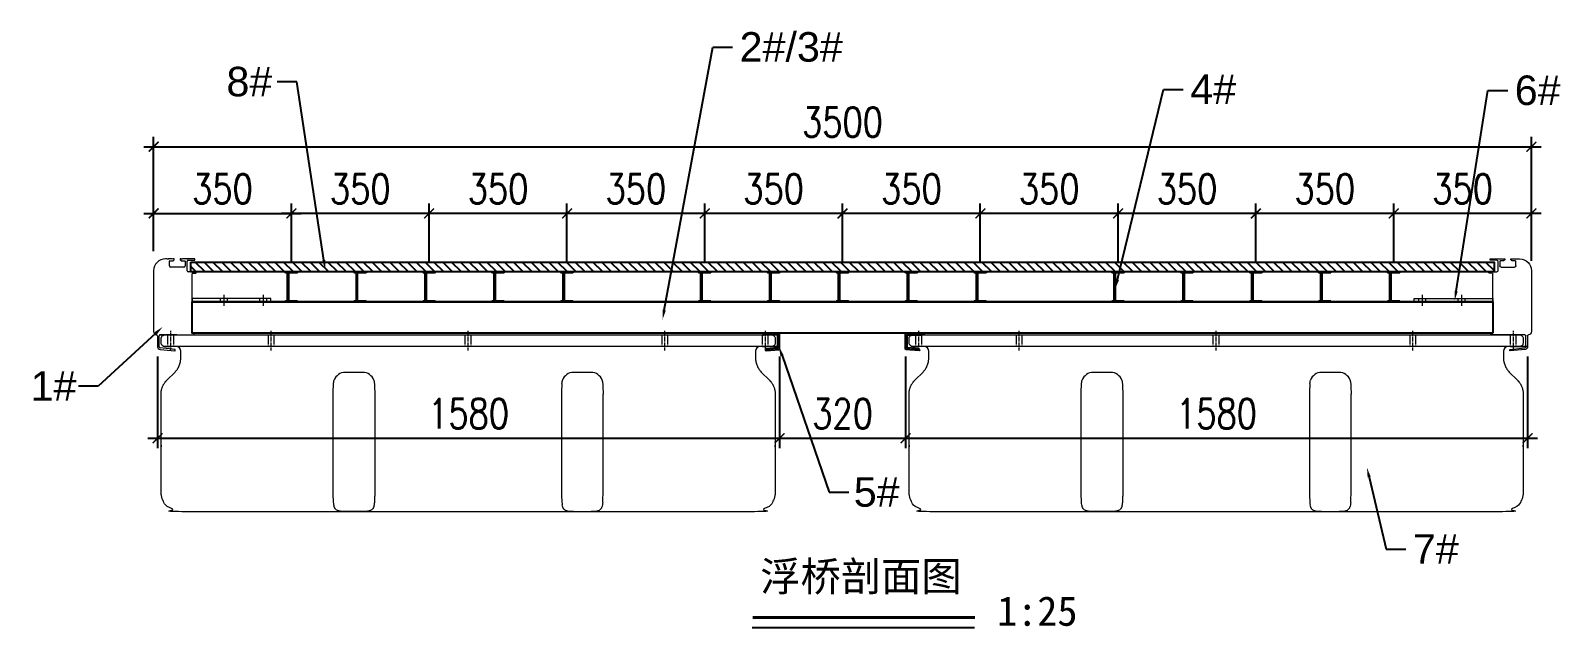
# Model space of a CAD drawing. Header units: millimetres. Extents: x 11827 to 862553, y 15071 to 134256.
# Drawn here: x 834781 to 842552, y 94920 to 97955 of the extents above; entities that cross this region are included whole.
import ezdxf
from ezdxf import colors
from ezdxf.entities.mleader import LeaderData, LeaderLine
from ezdxf.math import Vec2, Vec3

# ---------------------------------------------------------------- set-up
doc = ezdxf.new("R2010")
doc.units = ezdxf.units.MM
doc.linetypes.add('CENTER', pattern=[2, 1.25, -0.25, 0.25, -0.25])
doc.linetypes.add('HIDDEN', pattern=[0.375, 0.25, -0.125])
for name, color, linetype in [('00打印图框', 255, 'Continuous'), ('卡槽', 242, 'Continuous'), ('标注', 9, 'Continuous'), ('铝横梁', 220, 'Continuous'), ('铺板', 42, 'Continuous')]:
    doc.layers.add(name, color=color, linetype=linetype)
for name, color, linetype, lineweight in [('主梁', 51, 'Continuous', 9), ('加强板', 140, 'Continuous', 18), ('型材', 7, 'Continuous', 15), ('浮箱', 160, 'Continuous', 20), ('虚线', 8, 'Continuous', 0)]:
    doc.layers.add(name, color=color, linetype=linetype, lineweight=lineweight)
doc.styles.add('Arial', font='')
doc.styles.add('HZTXT', font='txtw.shx', dxfattribs={"width": 0.8, "bigfont": 'hztxtw.shx'})
doc.styles.get("Standard").update_dxf_attribs({"font": 'arial.ttf'})
doc.styles.get('Arial').set_extended_font_data('STXihei')
doc.dimstyles.new('DIM-50-SC0.5', dxfattribs={"dimscale": 50, "dimtxt": 3, "dimasz": 1, "dimexe": 1, "dimexo": 1, "dimgap": 1, "dimtad": 1, "dimdec": 1, "dimlfac": 0.5, "dimdsep": 46, "dimtxsty": 'HZTXT', "dimblk": 'ARCHTICK', "dimcen": 0, "dimdle": 1, "dimclrd": 9, "dimclre": 9, "dimclrt": 2, "dimadec": 1, "dimazin": 0, "dimtfac": 1, "dimtdec": 1, "dimtix": 1, "dimtmove": 2, "dimatfit": 3, "dimldrblk": 'ARCHTICK', "dimfxl": 10, "dimtolj": 1, "dimtzin": 0, "dimarcsym": 1})

# ---------------------------------------------------------------- blocks, each defined once
blk = doc.blocks.new('_ArchTick')
at = {"color": 0, "linetype": 'ByBlock', "lineweight": 100, "const_width": 0.15}
blk.add_lwpolyline([(-0.5, -0.5), (0.5, 0.5)], dxfattribs=at)
blk = doc.blocks.new('*D903')
at = {"layer": 'Defpoints', "color": 0, "transparency": 16777216}
for p in [(835425.5, 96348.3), (838585.5, 96348.3), (838585.5, 95882.4)]:
    blk.add_point(p, dxfattribs=at)
at = {"layer": '标注', "color": 9, "lineweight": -2, "transparency": 16777216}
for p, q in [((835425.5, 96298.3), (835425.5, 95832.4)), ((838585.5, 96298.3), (838585.5, 95832.4)), ((835375.5, 95882.4), (838635.5, 95882.4))]:
    blk.add_line(p, q, dxfattribs=at)
at = {"layer": '标注', "color": 9, "lineweight": -2, "transparency": 16777216, "xscale": 50, "yscale": 50, "zscale": 50, "rotation": 180}
blk.add_blockref('_ArchTick', (835425.5, 95882.4), dxfattribs=at)
at = {"layer": '标注', "color": 9, "lineweight": -2, "transparency": 16777216, "xscale": 50, "yscale": 50, "zscale": 50}
blk.add_blockref('_ArchTick', (838585.5, 95882.4), dxfattribs=at)
at = {"layer": '标注', "color": 2, "transparency": 16777216, "insert": (837005.5, 96007.4), "char_height": 150, "attachment_point": 5, "style": 'HZTXT'}
blk.add_mtext('\\A1;1580', dxfattribs=at)
blk = doc.blocks.new('*D904')
at = {"layer": 'Defpoints', "color": 0, "transparency": 16777216}
for p in [(838585.5, 96348.3), (839225.5, 96348.4), (839225.5, 95882.4)]:
    blk.add_point(p, dxfattribs=at)
at = {"layer": '标注', "color": 9, "lineweight": -2, "transparency": 16777216}
for p, q in [((838585.5, 96298.3), (838585.5, 95832.4)), ((839225.5, 96298.4), (839225.5, 95832.4)), ((838535.5, 95882.4), (839275.5, 95882.4))]:
    blk.add_line(p, q, dxfattribs=at)
at = {"layer": '标注', "color": 9, "lineweight": -2, "transparency": 16777216, "xscale": 50, "yscale": 50, "zscale": 50, "rotation": 180}
blk.add_blockref('_ArchTick', (838585.5, 95882.4), dxfattribs=at)
at = {"layer": '标注', "color": 9, "lineweight": -2, "transparency": 16777216, "xscale": 50, "yscale": 50, "zscale": 50}
blk.add_blockref('_ArchTick', (839225.5, 95882.4), dxfattribs=at)
at = {"layer": '标注', "color": 2, "transparency": 16777216, "insert": (838905.5, 96007.4), "char_height": 150, "attachment_point": 5, "style": 'HZTXT'}
blk.add_mtext('\\A1;320', dxfattribs=at)
blk = doc.blocks.new('*D905')
at = {"layer": 'Defpoints', "color": 0, "transparency": 16777216}
for p in [(839225.5, 96348.4), (842385.5, 96348.3), (842385.5, 95882.4)]:
    blk.add_point(p, dxfattribs=at)
at = {"layer": '标注', "color": 9, "lineweight": -2, "transparency": 16777216}
for p, q in [((839225.5, 96298.4), (839225.5, 95832.4)), ((842385.5, 96298.3), (842385.5, 95832.4)), ((839175.5, 95882.4), (842435.5, 95882.4))]:
    blk.add_line(p, q, dxfattribs=at)
at = {"layer": '标注', "color": 9, "lineweight": -2, "transparency": 16777216, "xscale": 50, "yscale": 50, "zscale": 50, "rotation": 180}
blk.add_blockref('_ArchTick', (839225.5, 95882.4), dxfattribs=at)
at = {"layer": '标注', "color": 9, "lineweight": -2, "transparency": 16777216, "xscale": 50, "yscale": 50, "zscale": 50}
blk.add_blockref('_ArchTick', (842385.5, 95882.4), dxfattribs=at)
at = {"layer": '标注', "color": 2, "transparency": 16777216, "insert": (840805.5, 96007.4), "char_height": 150, "attachment_point": 5, "style": 'HZTXT'}
blk.add_mtext('\\A1;1580', dxfattribs=at)
blk = doc.blocks.new('*D906')
at = {"layer": 'Defpoints', "color": 0, "transparency": 16777216}
for p in [(836105.5, 97025.6), (835405.5, 96784.4, 0), (836105.5, 96728.4, 0)]:
    blk.add_point(p, dxfattribs=at)
at = {"layer": '标注', "color": 9, "lineweight": -2, "transparency": 16777216}
for p, q in [((835405.5, 96834.4), (835405.5, 97075.6)), ((836105.5, 96778.4), (836105.5, 97075.6)), ((835355.5, 97025.6), (836155.5, 97025.6))]:
    blk.add_line(p, q, dxfattribs=at)
at = {"layer": '标注', "color": 9, "lineweight": -2, "transparency": 16777216, "xscale": 50, "yscale": 50, "zscale": 50, "rotation": 180}
blk.add_blockref('_ArchTick', (835405.5, 97025.6), dxfattribs=at)
at = {"layer": '标注', "color": 9, "lineweight": -2, "transparency": 16777216, "xscale": 50, "yscale": 50, "zscale": 50}
blk.add_blockref('_ArchTick', (836105.5, 97025.6), dxfattribs=at)
at = {"layer": '标注', "color": 2, "transparency": 16777216, "insert": (835755.5, 97150.6), "char_height": 150, "attachment_point": 5, "style": 'HZTXT'}
blk.add_mtext('\\A1;350', dxfattribs=at)
blk = doc.blocks.new('*D907')
at = {"layer": 'Defpoints', "color": 0, "transparency": 16777216}
for p in [(842405.5, 97364.9), (835405.5, 96784.4, 0), (842405.5, 96784.4, 0)]:
    blk.add_point(p, dxfattribs=at)
at = {"layer": '标注', "color": 9, "lineweight": -2, "transparency": 16777216}
for p, q in [((835405.5, 96834.4), (835405.5, 97414.9)), ((842405.5, 96834.4), (842405.5, 97414.9)), ((835355.5, 97364.9), (842455.5, 97364.9))]:
    blk.add_line(p, q, dxfattribs=at)
at = {"layer": '标注', "color": 9, "lineweight": -2, "transparency": 16777216, "xscale": 50, "yscale": 50, "zscale": 50, "rotation": 180}
blk.add_blockref('_ArchTick', (835405.5, 97364.9), dxfattribs=at)
at = {"layer": '标注', "color": 9, "lineweight": -2, "transparency": 16777216, "xscale": 50, "yscale": 50, "zscale": 50}
blk.add_blockref('_ArchTick', (842405.5, 97364.9), dxfattribs=at)
at = {"layer": '标注', "color": 2, "transparency": 16777216, "insert": (838905.5, 97489.9), "char_height": 150, "attachment_point": 5, "style": 'HZTXT'}
blk.add_mtext('\\A1;3500', dxfattribs=at)
blk = doc.blocks.new('*D908')
at = {"layer": 'Defpoints', "color": 0, "transparency": 16777216}
for p in [(836105.5, 97025.6), (836105.5, 96728.4, 0), (836805.5, 96728.4, 0)]:
    blk.add_point(p, dxfattribs=at)
at = {"layer": '标注', "color": 9, "lineweight": -2, "transparency": 16777216}
for p, q in [((836105.5, 96778.4), (836105.5, 97075.6)), ((836805.5, 96778.4), (836805.5, 97075.6)), ((836855.5, 97025.6), (836055.5, 97025.6))]:
    blk.add_line(p, q, dxfattribs=at)
at = {"layer": '标注', "color": 9, "lineweight": -2, "transparency": 16777216, "xscale": 50, "yscale": 50, "zscale": 50, "rotation": 180}
blk.add_blockref('_ArchTick', (836105.5, 97025.6), dxfattribs=at)
at = {"layer": '标注', "color": 9, "lineweight": -2, "transparency": 16777216, "xscale": 50, "yscale": 50, "zscale": 50}
blk.add_blockref('_ArchTick', (836805.5, 97025.6), dxfattribs=at)
at = {"layer": '标注', "color": 2, "transparency": 16777216, "insert": (836455.5, 97150.6), "char_height": 150, "attachment_point": 5, "style": 'HZTXT'}
blk.add_mtext('\\A1;350', dxfattribs=at)
blk = doc.blocks.new('单槽主梁')
at = {"layer": '主梁', "color": 3, "linetype": 'ByBlock'}
for p, q in [((34.7, 0), (30, 0)), ((0, -30), (0, -185)), ((35.2, -0.4), (34.8, -0.1)), ((35.9, -0.1), (35.5, -0.4)), ((36.5, -0.4), (36.1, -0.1)), ((37.2, -0.1), (36.8, -0.4)), ((46.7, 0), (37.3, 0)), ((40, -18), (40, -6)), ((41, -5), (48.9, -5)), ((77, -21), (43, -21)), ((47.2, -0.4), (46.8, -0.1)), ((47.9, -0.1), (47.5, -0.4)), ((48.5, -0.4), (48.1, -0.1)), ((49.2, -0.1), (48.8, -0.4)), ((52, 0), (49.3, 0)), ((50.2, -4.5), (52.3, -2.6)), ((52.5, -2.3), (52.5, -0.5)), ((67.5, -0.5), (67.5, -2.3)), ((67.7, -2.6), (69.8, -4.5)), ((70.7, 0), (68, 0)), ((71.2, -0.4), (70.8, -0.1)), ((71.1, -5), (79, -5)), ((71.9, -0.1), (71.5, -0.4)), ((72.5, -0.4), (72.1, -0.1)), ((73.2, -0.1), (72.8, -0.4)), ((82.7, 0), (73.3, 0)), ((80, -6), (80, -18)), ((83.2, -0.4), (82.8, -0.1)), ((83.9, -0.1), (83.5, -0.4)), ((84.5, -0.4), (84.1, -0.1)), ((85.2, -0.1), (84.8, -0.4)), ((85, -30), (85, -6)), ((104.5, 0), (85.3, 0)), ((88, -3), (104.5, -3)), ((107.5, -33), (88, -33)), ((98, -188.4), (98, -38)), ((100, -36), (107.5, -36)), ((105, -2.5), (105, -0.5)), ((108, -35.5), (108, -33.5)), ((17, -193), (102.5, -193)), ((97.8, -188.7), (97.9, -188.6)), ((102.5, -189), (98, -189)), ((103, -192.5), (103, -189.5)), ((10, -196), (10, -223.5)), ((14, -223.5), (14, -196)), ((16.4, -230.5), (54.2, -234)), ((54.5, -230), (16.7, -226.5)), ((54.8, -233.5), (55, -230.5))]:
    blk.add_line(p, q, dxfattribs=at)
for centre, radius, start, end in [((30, -30), 30, 90, 180), ((34.7, -0.2), 0.2, 45, 90), ((35.3, -0.3), 0.2, 225, 315), ((36, -0.2), 0.2, 45, 135), ((36.7, -0.3), 0.2, 225, 315), ((37.3, -0.2), 0.2, 90, 135), ((41, -6), 1, 90, 180), ((43, -18), 3, 180, 270), ((46.7, -0.2), 0.2, 45, 90), ((47.3, -0.3), 0.2, 225, 315), ((48, -0.2), 0.2, 45, 135), ((48.7, -0.3), 0.2, 225, 315), ((48.9, -3), 2, 270, 310.6989), ((49.3, -0.2), 0.2, 90, 135), ((52, -0.5), 0.5, 0, 90), ((52, -2.3), 0.5, 310.6989, 0), ((68, -0.5), 0.5, 90, 180), ((68, -2.3), 0.5, 180, 229.3011), ((71.1, -3), 2, 229.3011, 270), ((70.7, -0.2), 0.2, 45, 90), ((71.3, -0.3), 0.2, 225, 315), ((72, -0.2), 0.2, 45, 135), ((72.7, -0.3), 0.2, 225, 315), ((73.3, -0.2), 0.2, 90, 135), ((77, -18), 3, 270, 360), ((79, -6), 1, 0, 90), ((82.7, -0.2), 0.2, 45, 90), ((83.3, -0.3), 0.2, 225, 315), ((84, -0.2), 0.2, 45, 135), ((84.7, -0.3), 0.2, 225, 315), ((88, -6), 3, 90, 180), ((88, -30), 3, 180, 270), ((85.3, -0.2), 0.2, 90, 135), ((100, -38), 2, 90, 180), ((104.5, -0.5), 0.5, 360, 90), ((104.5, -2.5), 0.5, 270, 0), ((107.5, -33.5), 0.5, 0, 90), ((107.5, -35.5), 0.5, 270, 0), ((8, -185), 8, 180, 264.7841), ((7, -196), 3, 0, 84.7841), ((17, -196), 3, 90, 180), ((98, -188.8), 0.2, 135, 270), ((97.8, -188.4), 0.2, 315, 0), ((102.5, -189.5), 0.5, 0, 90), ((102.5, -192.5), 0.5, 270, 360), ((17, -223.5), 7, 180, 264.7165), ((17, -223.5), 3, 180, 264.7158), ((54.5, -230.5), 0.5, 355.7108, 84.7158), ((54.3, -233.5), 0.5, 264.7165, 355.7108)]:
    blk.add_arc(centre, radius, start, end, dxfattribs=at)
blk = doc.blocks.new('*U893')
at = {"layer": '加强板'}
blk.add_lwpolyline([(200, 8), (-200, 8), (-200, -8), (200, -8)], close=True, dxfattribs=at)
at = {"layer": '虚线', "color": 1, "ltscale": 0.2}
for points in [[(-58, 8), (-58, -8)], [(-40, 28), (-40, -28)], [(-22, 8), (-22, -8)], [(142, 8), (142, -8)], [(160, 28), (160, -28)], [(178, 8), (178, -8)]]:
    blk.add_lwpolyline(points, dxfattribs=at)
blk = doc.blocks.new('*U894')
at = {"color": 0, "linetype": 'ByBlock', "lineweight": -2, "transparency": 16777216}
blk.add_blockref('*U893', (0, 0), dxfattribs=at)
blk = doc.blocks.new('*U895')
at = {"layer": '加强板'}
blk.add_lwpolyline([(200, 8), (-200, 8), (-200, -8), (200, -8)], close=True, dxfattribs=at)
at = {"layer": '虚线', "color": 1, "ltscale": 0.2}
for points in [[(-58, 8), (-58, -8)], [(-40, 28), (-40, -28)], [(-22, 8), (-22, -8)], [(142, 8), (142, -8)], [(160, 28), (160, -28)], [(178, 8), (178, -8)]]:
    blk.add_lwpolyline(points, dxfattribs=at)
blk = doc.blocks.new('*U896')
at = {"color": 0, "linetype": 'ByBlock', "lineweight": -2, "transparency": 16777216}
blk.add_blockref('*U895', (0, 0), dxfattribs=at)
blk = doc.blocks.new('*U897')
blk.add_lwpolyline([(-30, -74, 0.414214), (-28, -76, -0.414214), (-30, -74), (-30, -73, -0.414214), (-28, -71), (-24, -71, 0.414214), (-20, -67), (-20, 67, 0.414214), (-24, 71), (-28, 71, -0.414214), (-30, 73), (-30, 74, -0.414214), (-28, 76), (28, 76, -0.414214), (30, 74), (30, 73, -0.414214), (28, 71), (-11, 71, 0.414214), (-15, 67), (-15, -67, 0.414214), (-11, -71), (28, -71, -0.414214), (30, -73), (30, -74, -0.414214), (28, -76), (-28, -76)], format="xyb")
blk = doc.blocks.new('*U898')
at = {"color": 0, "linetype": 'ByBlock', "lineweight": -2, "transparency": 16777216}
for p in [(0, 0), (700, 0), (1400, 0), (2100, 0), (2800, 0), (3500, 0), (4200, 0), (4900, 0), (5600, 0)]:
    blk.add_blockref('*U897', p, dxfattribs=at)
blk = doc.blocks.new('*D909')
at = {"layer": 'Defpoints', "color": 0, "transparency": 16777216}
for p in [(841705.5, 97025.6), (841705.5, 96728.4, 0), (842405.5, 96734.4, 0)]:
    blk.add_point(p, dxfattribs=at)
at = {"layer": '标注', "color": 9, "lineweight": -2, "transparency": 16777216}
for p, q in [((841705.5, 96778.4), (841705.5, 97075.6)), ((842405.5, 96784.4), (842405.5, 97075.6)), ((842455.5, 97025.6), (841655.5, 97025.6))]:
    blk.add_line(p, q, dxfattribs=at)
at = {"layer": '标注', "color": 9, "lineweight": -2, "transparency": 16777216, "xscale": 50, "yscale": 50, "zscale": 50, "rotation": 180}
blk.add_blockref('_ArchTick', (841705.5, 97025.6), dxfattribs=at)
at = {"layer": '标注', "color": 9, "lineweight": -2, "transparency": 16777216, "xscale": 50, "yscale": 50, "zscale": 50}
blk.add_blockref('_ArchTick', (842405.5, 97025.6), dxfattribs=at)
at = {"layer": '标注', "color": 2, "transparency": 16777216, "insert": (842055.5, 97150.6), "char_height": 150, "attachment_point": 5, "style": 'HZTXT'}
blk.add_mtext('\\A1;350', dxfattribs=at)
blk = doc.blocks.new('kacao')
at = {"layer": '卡槽', "color": 22}
for p, q in [((793785.4, 245580.4, 0), (793785.4, 245576.4, 0)), ((793867.4, 245582.4, 0), (793787.4, 245582.4, 0)), ((793857.4, 245574.4, 0), (793787.4, 245574.4, 0)), ((793861.4, 245511.4, 0), (793861.4, 245570.4, 0)), ((793869.4, 245502.2, 0), (793869.4, 245580.4, 0)), ((793799.2, 245500.3, 0), (793799.6, 245495.3, 0)), ((793800.7, 245494.4, 0), (793867.6, 245500.2, 0)), ((793801.1, 245502.5, 0), (793857.8, 245507.4, 0))]:
    blk.add_line(p, q, dxfattribs=at)
for centre, radius, start, end in [((793787.4, 245580.4, 0), 2, 90, 180), ((793787.4, 245576.4, 0), 2, 180, 270), ((793857.4, 245570.4, 0), 4, 0, 90), ((793867.4, 245580.4, 0), 2, 0, 90), ((793801.2, 245500.5, 0), 2, 94.9598, 184.02129), ((793800.6, 245495.4, 0), 1, 184.28915, 275.28355), ((793857.4, 245511.4, 0), 4, 274.9598, 0), ((793867.4, 245502.2, 0), 2, 275.28355, 0)]:
    blk.add_arc(centre, radius, start, end, dxfattribs=at)
blk = doc.blocks.new('*U899')
at = {"color": 7}
blk.add_blockref('kacao', (-793827.4, -245538.4, 0), dxfattribs=at)
blk = doc.blocks.new('*U900')
at = {"color": 0, "linetype": 'ByBlock', "lineweight": -2, "transparency": 16777216}
blk.add_blockref('*U899', (0, 0), dxfattribs=at)
blk = doc.blocks.new('*U901')
at = {"color": 7}
blk.add_blockref('kacao', (-793827.4, -245538.4, 0), dxfattribs=at)
blk = doc.blocks.new('*U902')
at = {"color": 0, "linetype": 'ByBlock', "lineweight": -2, "transparency": 16777216}
blk.add_blockref('*U901', (0, 0), dxfattribs=at)
blk = doc.blocks.new('*D910')
at = {"layer": 'Defpoints', "color": 0, "transparency": 16777216}
for p in [(836805.5, 97025.6), (836805.5, 96728.4, 0), (837505.5, 96728.4, 0)]:
    blk.add_point(p, dxfattribs=at)
at = {"layer": '标注', "color": 9, "lineweight": -2, "transparency": 16777216}
for p, q in [((836805.5, 96778.4), (836805.5, 97075.6)), ((837505.5, 96778.4), (837505.5, 97075.6)), ((837555.5, 97025.6), (836755.5, 97025.6))]:
    blk.add_line(p, q, dxfattribs=at)
at = {"layer": '标注', "color": 9, "lineweight": -2, "transparency": 16777216, "xscale": 50, "yscale": 50, "zscale": 50, "rotation": 180}
blk.add_blockref('_ArchTick', (836805.5, 97025.6), dxfattribs=at)
at = {"layer": '标注', "color": 9, "lineweight": -2, "transparency": 16777216, "xscale": 50, "yscale": 50, "zscale": 50}
blk.add_blockref('_ArchTick', (837505.5, 97025.6), dxfattribs=at)
at = {"layer": '标注', "color": 2, "transparency": 16777216, "insert": (837155.5, 97150.6), "char_height": 150, "attachment_point": 5, "style": 'HZTXT'}
blk.add_mtext('\\A1;350', dxfattribs=at)
blk = doc.blocks.new('*D911')
at = {"layer": 'Defpoints', "color": 0, "transparency": 16777216}
for p in [(837505.5, 97025.6), (837505.5, 96728.4, 0), (838205.5, 96728.4, 0)]:
    blk.add_point(p, dxfattribs=at)
at = {"layer": '标注', "color": 9, "lineweight": -2, "transparency": 16777216}
for p, q in [((837505.5, 96778.4), (837505.5, 97075.6)), ((838205.5, 96778.4), (838205.5, 97075.6)), ((838255.5, 97025.6), (837455.5, 97025.6))]:
    blk.add_line(p, q, dxfattribs=at)
at = {"layer": '标注', "color": 9, "lineweight": -2, "transparency": 16777216, "xscale": 50, "yscale": 50, "zscale": 50, "rotation": 180}
blk.add_blockref('_ArchTick', (837505.5, 97025.6), dxfattribs=at)
at = {"layer": '标注', "color": 9, "lineweight": -2, "transparency": 16777216, "xscale": 50, "yscale": 50, "zscale": 50}
blk.add_blockref('_ArchTick', (838205.5, 97025.6), dxfattribs=at)
at = {"layer": '标注', "color": 2, "transparency": 16777216, "insert": (837855.5, 97150.6), "char_height": 150, "attachment_point": 5, "style": 'HZTXT'}
blk.add_mtext('\\A1;350', dxfattribs=at)
blk = doc.blocks.new('*D912')
at = {"layer": 'Defpoints', "color": 0, "transparency": 16777216}
for p in [(838205.5, 97025.6), (838205.5, 96728.4, 0), (838905.5, 96728.4, 0)]:
    blk.add_point(p, dxfattribs=at)
at = {"layer": '标注', "color": 9, "lineweight": -2, "transparency": 16777216}
for p, q in [((838205.5, 96778.4), (838205.5, 97075.6)), ((838905.5, 96778.4), (838905.5, 97075.6)), ((838955.5, 97025.6), (838155.5, 97025.6))]:
    blk.add_line(p, q, dxfattribs=at)
at = {"layer": '标注', "color": 9, "lineweight": -2, "transparency": 16777216, "xscale": 50, "yscale": 50, "zscale": 50, "rotation": 180}
blk.add_blockref('_ArchTick', (838205.5, 97025.6), dxfattribs=at)
at = {"layer": '标注', "color": 9, "lineweight": -2, "transparency": 16777216, "xscale": 50, "yscale": 50, "zscale": 50}
blk.add_blockref('_ArchTick', (838905.5, 97025.6), dxfattribs=at)
at = {"layer": '标注', "color": 2, "transparency": 16777216, "insert": (838555.5, 97150.6), "char_height": 150, "attachment_point": 5, "style": 'HZTXT'}
blk.add_mtext('\\A1;350', dxfattribs=at)
blk = doc.blocks.new('*D913')
at = {"layer": 'Defpoints', "color": 0, "transparency": 16777216}
for p in [(838905.5, 97025.6), (838905.5, 96728.4, 0), (839605.5, 96728.4, 0)]:
    blk.add_point(p, dxfattribs=at)
at = {"layer": '标注', "color": 9, "lineweight": -2, "transparency": 16777216}
for p, q in [((838905.5, 96778.4), (838905.5, 97075.6)), ((839605.5, 96778.4), (839605.5, 97075.6)), ((839655.5, 97025.6), (838855.5, 97025.6))]:
    blk.add_line(p, q, dxfattribs=at)
at = {"layer": '标注', "color": 9, "lineweight": -2, "transparency": 16777216, "xscale": 50, "yscale": 50, "zscale": 50, "rotation": 180}
blk.add_blockref('_ArchTick', (838905.5, 97025.6), dxfattribs=at)
at = {"layer": '标注', "color": 9, "lineweight": -2, "transparency": 16777216, "xscale": 50, "yscale": 50, "zscale": 50}
blk.add_blockref('_ArchTick', (839605.5, 97025.6), dxfattribs=at)
at = {"layer": '标注', "color": 2, "transparency": 16777216, "insert": (839255.5, 97150.6), "char_height": 150, "attachment_point": 5, "style": 'HZTXT'}
blk.add_mtext('\\A1;350', dxfattribs=at)
blk = doc.blocks.new('*D914')
at = {"layer": 'Defpoints', "color": 0, "transparency": 16777216}
for p in [(839605.5, 97025.6), (839605.5, 96728.4, 0), (840305.5, 96728.4, 0)]:
    blk.add_point(p, dxfattribs=at)
at = {"layer": '标注', "color": 9, "lineweight": -2, "transparency": 16777216}
for p, q in [((839605.5, 96778.4), (839605.5, 97075.6)), ((840305.5, 96778.4), (840305.5, 97075.6)), ((840355.5, 97025.6), (839555.5, 97025.6))]:
    blk.add_line(p, q, dxfattribs=at)
at = {"layer": '标注', "color": 9, "lineweight": -2, "transparency": 16777216, "xscale": 50, "yscale": 50, "zscale": 50, "rotation": 180}
blk.add_blockref('_ArchTick', (839605.5, 97025.6), dxfattribs=at)
at = {"layer": '标注', "color": 9, "lineweight": -2, "transparency": 16777216, "xscale": 50, "yscale": 50, "zscale": 50}
blk.add_blockref('_ArchTick', (840305.5, 97025.6), dxfattribs=at)
at = {"layer": '标注', "color": 2, "transparency": 16777216, "insert": (839955.5, 97150.6), "char_height": 150, "attachment_point": 5, "style": 'HZTXT'}
blk.add_mtext('\\A1;350', dxfattribs=at)
blk = doc.blocks.new('*D915')
at = {"layer": 'Defpoints', "color": 0, "transparency": 16777216}
for p in [(840305.5, 97025.6), (840305.5, 96728.4, 0), (841005.5, 96728.4, 0)]:
    blk.add_point(p, dxfattribs=at)
at = {"layer": '标注', "color": 9, "lineweight": -2, "transparency": 16777216}
for p, q in [((840305.5, 96778.4), (840305.5, 97075.6)), ((841005.5, 96778.4), (841005.5, 97075.6)), ((841055.5, 97025.6), (840255.5, 97025.6))]:
    blk.add_line(p, q, dxfattribs=at)
at = {"layer": '标注', "color": 9, "lineweight": -2, "transparency": 16777216, "xscale": 50, "yscale": 50, "zscale": 50, "rotation": 180}
blk.add_blockref('_ArchTick', (840305.5, 97025.6), dxfattribs=at)
at = {"layer": '标注', "color": 9, "lineweight": -2, "transparency": 16777216, "xscale": 50, "yscale": 50, "zscale": 50}
blk.add_blockref('_ArchTick', (841005.5, 97025.6), dxfattribs=at)
at = {"layer": '标注', "color": 2, "transparency": 16777216, "insert": (840655.5, 97150.6), "char_height": 150, "attachment_point": 5, "style": 'HZTXT'}
blk.add_mtext('\\A1;350', dxfattribs=at)
blk = doc.blocks.new('*D916')
at = {"layer": 'Defpoints', "color": 0, "transparency": 16777216}
for p in [(841005.5, 97025.6), (841005.5, 96728.4, 0), (841705.5, 96728.4, 0)]:
    blk.add_point(p, dxfattribs=at)
at = {"layer": '标注', "color": 9, "lineweight": -2, "transparency": 16777216}
for p, q in [((841005.5, 96778.4), (841005.5, 97075.6)), ((841705.5, 96778.4), (841705.5, 97075.6)), ((841755.5, 97025.6), (840955.5, 97025.6))]:
    blk.add_line(p, q, dxfattribs=at)
at = {"layer": '标注', "color": 9, "lineweight": -2, "transparency": 16777216, "xscale": 50, "yscale": 50, "zscale": 50, "rotation": 180}
blk.add_blockref('_ArchTick', (841005.5, 97025.6), dxfattribs=at)
at = {"layer": '标注', "color": 9, "lineweight": -2, "transparency": 16777216, "xscale": 50, "yscale": 50, "zscale": 50}
blk.add_blockref('_ArchTick', (841705.5, 97025.6), dxfattribs=at)
at = {"layer": '标注', "color": 2, "transparency": 16777216, "insert": (841355.5, 97150.6), "char_height": 150, "attachment_point": 5, "style": 'HZTXT'}
blk.add_mtext('\\A1;350', dxfattribs=at)
blk = doc.blocks.new('1560x1160x450B')
at = {"layer": '浮箱', "color": 1, "linetype": 'HIDDEN', "ltscale": 9.144}
for p, q in [((17.5, 420), (17.5, 450)), ((32.5, 420), (32.5, 450)), ((272.5, 420), (272.5, 450)), ((287.5, 420), (287.5, 450)), ((772.5, 420), (772.5, 450)), ((787.5, 420), (787.5, 450)), ((1272.5, 420), (1272.5, 450)), ((1287.5, 420), (1287.5, 450)), ((1527.5, 420), (1527.5, 450)), ((1542.5, 420), (1542.5, 450))]:
    blk.add_line(p, q, dxfattribs=at)
at = {"layer": '浮箱', "color": 1, "linetype": 'CENTER', "ltscale": 6.096}
for p, q in [((25, 410), (25, 460)), ((280, 410), (280, 460)), ((780, 410), (780, 460)), ((1280, 410), (1280, 460)), ((1535, 410), (1535, 460))]:
    blk.add_line(p, q, dxfattribs=at)
at = {"layer": '浮箱', "color": 180, "linetype": 'Continuous'}
for p, q in [((50, 390.7), (50, 408)), ((1510, 408), (1510, 390.7)), ((14.6, 334.6), (35.4, 355.4)), ((1524.6, 355.4), (1545.4, 334.6)), ((437.3, 50), (437.3, 299.3)), ((542.7, 299.3), (542.7, 50)), ((1017.3, 299.3), (1017.3, 50)), ((1122.7, 50), (1122.7, 299.3)), ((512.3, 0.5), (467.7, 0.5)), ((1047.7, 0.5), (1092.3, 0.5))]:
    blk.add_line(p, q, dxfattribs=at)
for points in [[(540.5, 334.6, 0.31539), (512.3, 354.4), (467.7, 354.4, 0.31539), (439.5, 334.6)], [(1120.5, 334.6, 0.31539), (1092.3, 354.4), (1047.7, 354.4, 0.31539), (1019.5, 334.6)]]:
    blk.add_lwpolyline(points, format="xyb", dxfattribs=at)
for centre, start, end in [((38, 408), 0, 90), ((1522, 408), 90, 180)]:
    blk.add_arc(centre, 12, start, end, dxfattribs=at)
for points, weights, knots in [([(10, 450), (0, 450), (0, 440), (0, 435), (0, 430), (0, 420), (10, 420), (24, 420), (38, 420), (780, 420), (1522, 420), (1536, 420), (1550, 420), (1560, 420), (1560, 430), (1560, 435), (1560, 440), (1560, 450), (1550, 450), (1530, 450), (1510, 450), (780, 450), (50, 450), (30, 450), (10, 450)], [1, 0.707106781187, 1, 1, 1, 0.707106781187, 1, 1, 1, 1, 1, 1, 1, 0.707106781187, 1, 1, 1, 0.707106781187, 1, 1, 1, 1, 1, 1, 1], [0, 0, 0, 1.570796, 1.570796, 2.570796, 2.570796, 4.141593, 4.141593, 5.141593, 5.141593, 6.141593, 6.141593, 7.141593, 7.141593, 8.712389, 8.712389, 9.712389, 9.712389, 11.283185, 11.283185, 12.283185, 12.283185, 13.283185, 13.283185, 14.283185, 14.283185, 14.283185]), ([(1545.4, 334.6), (1560, 320), (1560, 299.3), (1560, 174.6), (1560, 50), (1560, 0), (1510, 0), (780, 0), (50, 0), (0, 0), (0, 50), (0, 174.6), (0, 299.3), (0, 320), (14.6, 334.6)], [1, 0.923879532511, 1, 1, 1, 0.707106781187, 1, 1, 1, 0.707106781187, 1, 1, 1, 0.923879532511, 1], [0, 0, 0, 0.785398, 0.785398, 1.785398, 1.785398, 3.356194, 3.356194, 4.356194, 4.356194, 5.926991, 5.926991, 6.926991, 6.926991, 7.712389, 7.712389, 7.712389])]:
    blk.add_rational_spline(points, weights, degree=2, knots=knots, dxfattribs=at)
for points, knots in [([(35.4, 355.4), (36.1, 356.1), (37.6, 357.7), (39.7, 360.2), (42.7, 364.4), (45.5, 369.5), (47.9, 376), (49, 380.3), (49.6, 384.1), (49.9, 387.4), (50, 389.6), (50, 390.7)], [0, 0, 0, 0, 0.111111, 0.215175, 0.312349, 0.577796, 0.694932, 0.801882, 0.869831, 0.935528, 1, 1, 1, 1]), ([(1510, 390.7), (1510, 389.9), (1510, 388.2), (1510.2, 385.8), (1510.5, 383.3), (1511.1, 380.1), (1512.1, 376), (1514.5, 369.5), (1517.6, 363.9), (1521.4, 358.8), (1523.5, 356.5), (1524.6, 355.4)], [0, 0, 0, 0, 0.048299, 0.097136, 0.146958, 0.198184, 0.305132, 0.422267, 0.687709, 0.836011, 1, 1, 1, 1]), ([(437.3, 299.3), (437.3, 300.4), (437.3, 302.6), (437.3, 305.9), (437.4, 309.2), (437.5, 312.4), (437.6, 315.6), (437.8, 318.8), (437.9, 321.9), (438, 323.9), (438.1, 324.9), (438.2, 325.8), (438.3, 327.6), (438.6, 330.1), (439, 332.4), (439.3, 333.9), (439.5, 334.6)], [0, 0, 0, 0, 0.122219, 0.245218, 0.369005, 0.493587, 0.61897, 0.745163, 0.87217, 1, 1, 1, 1.259247, 1.499984, 1.755295, 2, 2, 2, 2]), ([(540.5, 334.6), (540.7, 333.9), (541, 332.4), (541.4, 330.1), (541.7, 327.6), (541.8, 325.8), (541.9, 324.9), (542, 323.9), (542.1, 321.9), (542.2, 318.8), (542.4, 315.6), (542.5, 312.4), (542.6, 309.2), (542.7, 305.9), (542.7, 302.6), (542.7, 300.4), (542.7, 299.3)], [0, 0, 0, 0, 0.244698, 0.500016, 0.740745, 1, 1, 1, 1.12783, 1.254837, 1.38103, 1.506413, 1.630995, 1.754782, 1.877781, 2, 2, 2, 2]), ([(1018.1, 324.9), (1018.2, 325.3), (1018.2, 325.7), (1018.4, 327.3), (1018.6, 328.4), (1018.8, 330.4), (1018.9, 331.2), (1019.2, 332.8), (1019.3, 333.5), (1019.5, 334.4), (1019.5, 334.5), (1019.5, 334.6)], [0, 0, 0, 0, 0.119872, 0.119872, 0.452513, 0.452513, 0.705713, 0.705713, 0.958918, 0.958918, 1, 1, 1, 1]), ([(1120.5, 334.6), (1120.5, 334.5), (1120.5, 334.4), (1120.6, 334.1), (1120.6, 333.9), (1120.8, 332.9), (1120.9, 332.1), (1121.2, 330.4), (1121.3, 329.6), (1121.5, 327.9), (1121.6, 327), (1121.8, 325.7), (1121.8, 325.3), (1121.9, 324.9), (1122.4, 317.2), (1122.7, 308.3), (1122.7, 299.3)], [0, 0, 0, 0, 0.041281, 0.041281, 0.10828, 0.10828, 0.373676, 0.373676, 0.626898, 0.626898, 0.880119, 0.880119, 1, 1, 1, 2, 2, 2, 2]), ([(467.7, 0.5), (467.1, 0.5), (465.9, 0.5), (464, 0.6), (462.2, 0.6), (459.9, 0.7), (457.1, 1), (453, 1.5), (448.6, 2.7), (444.6, 5.1), (441.7, 8.5), (439.9, 12.8), (438.7, 18.1), (438.3, 22.2), (438.1, 24.4), (438, 25.4), (437.9, 27.4), (437.8, 30.5), (437.6, 33.7), (437.5, 36.9), (437.4, 40.1), (437.3, 43.4), (437.3, 46.7), (437.3, 48.9), (437.3, 50)], [0, 0, 0, 0, 0.031209, 0.062393, 0.093792, 0.12564, 0.187504, 0.251378, 0.371495, 0.500802, 0.620125, 0.750264, 0.867177, 1, 1, 1, 1.12783, 1.254837, 1.38103, 1.506413, 1.630995, 1.754782, 1.877781, 2, 2, 2, 2]), ([(542.7, 50), (542.7, 48.9), (542.7, 46.7), (542.7, 43.4), (542.6, 40.1), (542.5, 36.9), (542.4, 33.7), (542.2, 30.5), (542.1, 27.4), (542, 25.4), (541.9, 24.4), (541.8, 23.5), (541.7, 21.7), (541.4, 19.2), (541, 17), (540.6, 15), (539.8, 12), (538.3, 8.5), (535.4, 5.1), (531.4, 2.7), (527, 1.5), (522.9, 1), (519.5, 0.7), (516, 0.5), (513.5, 0.5), (512.3, 0.5)], [0, 0, 0, 0, 0.122219, 0.245218, 0.369005, 0.493587, 0.61897, 0.745163, 0.87217, 1, 1, 1, 1.055187, 1.107762, 1.157763, 1.205231, 1.250218, 1.380384, 1.499766, 1.628925, 1.748948, 1.812136, 1.874399, 1.938073, 2, 2, 2, 2]), ([(1017.3, 50), (1017.3, 41), (1017.6, 32.1), (1018.1, 24.4), (1018.3, 21.9), (1018.5, 19.6), (1018.9, 17.5), (1018.9, 17.5), (1018.9, 17.5)], [0, 0, 0, 0, 1, 1, 1, 1.999997, 1.999997, 2, 2, 2, 2]), ([(1022.9, 7.2), (1022.7, 7.6), (1022.2, 8.2), (1021.6, 9.3), (1021, 10.5), (1020.6, 11.3), (1020.4, 11.7), (1019.8, 13.4), (1019.3, 15.4), (1018.9, 17.5)], [0, 0, 0, 0, 0.249908, 0.499532, 0.738356, 1, 1, 1, 2, 2, 2, 2]), ([(1026.4, 4.1), (1026.4, 4.1), (1026.3, 4.1), (1026.2, 4.2), (1026.2, 4.2), (1026, 4.3), (1025.7, 4.4), (1025.1, 4.8), (1024.3, 5.4), (1023.6, 6.1), (1023.2, 6.7), (1023, 7.1), (1022.9, 7.2)], [0, 0, 0, 0, 0.024935, 0.039896, 0.054878, 0.062416, 0.125127, 0.250097, 0.499405, 0.750001, 0.875028, 1, 1, 1, 1]), ([(1047.7, 0.5), (1047.6, 0.5), (1047.5, 0.5), (1045.6, 0.5), (1043.9, 0.6), (1042, 0.6), (1041.9, 0.6), (1041.8, 0.6), (1040.8, 0.7), (1038.9, 0.8), (1037, 1), (1036.1, 1.1), (1034.3, 1.4), (1032.6, 1.7), (1030.9, 2.1)], [0, 0, 0, 0, 0.054271, 0.054271, 0.93831, 0.93831, 1, 1, 1, 1.50475, 2, 2, 2, 3, 3, 3, 3]), ([(1109.1, 2.2), (1110.8, 2.6), (1112.3, 3.3), (1113.6, 4.1), (1114.9, 4.9), (1116.1, 6), (1117.1, 7.3), (1117.1, 7.3), (1117.1, 7.3)], [0, 0, 0, 0, 1, 1, 1, 1.999996, 1.999996, 2, 2, 2, 2]), ([(1119.6, 11.7), (1119.2, 10.9), (1118.5, 9.3), (1117.6, 7.9), (1117.1, 7.3)], [0, 0, 0, 0, 0.510031, 1, 1, 1, 1]), ([(1121.9, 24.4), (1121.6, 22), (1121.4, 19.7), (1121.1, 17.6), (1120.7, 15.4), (1120.2, 13.5), (1119.6, 11.7)], [0, 0, 0, 0, 1, 1, 1, 2, 2, 2, 2])]:
    blk.add_open_spline(points, degree=3, knots=knots, dxfattribs=at)
for points in [[(1018.1, 324.9), (1017.6, 317.2), (1017.3, 308.3), (1017.3, 299.3)], [(1121.9, 24.4), (1122.4, 32.1), (1122.7, 41), (1122.7, 50)], [(1026.4, 4.1), (1027.8, 3.3), (1029.3, 2.6), (1030.9, 2.1)], [(1103.9, 1.1), (1100.2, 0.8), (1096.3, 0.6), (1092.3, 0.5)], [(1109.1, 2.2), (1107.5, 1.7), (1105.7, 1.4), (1103.9, 1.1)]]:
    blk.add_open_spline(points, degree=3, dxfattribs=at)
blk = doc.blocks.new('*U1218')
blk.add_lwpolyline([(-30, -74, 0.414214), (-28, -76, -0.414214), (-30, -74), (-30, -73, -0.414214), (-28, -71), (-24, -71, 0.414214), (-20, -67), (-20, 67, 0.414214), (-24, 71), (-28, 71, -0.414214), (-30, 73), (-30, 74, -0.414214), (-28, 76), (28, 76, -0.414214), (30, 74), (30, 73, -0.414214), (28, 71), (-11, 71, 0.414214), (-15, 67), (-15, -67, 0.414214), (-11, -71), (28, -71, -0.414214), (30, -73), (30, -74, -0.414214), (28, -76), (-28, -76)], format="xyb")
blk = doc.blocks.new('*U1219')
at = {"color": 0, "linetype": 'ByBlock', "lineweight": -2, "transparency": 16777216}
for p in [(0, 0), (700, 0)]:
    blk.add_blockref('*U1218', p, dxfattribs=at)
blk = doc.blocks.new('*U1220')
blk.add_lwpolyline([(-30, -74, 0.414214), (-28, -76, -0.414214), (-30, -74), (-30, -73, -0.414214), (-28, -71), (-24, -71, 0.414214), (-20, -67), (-20, 67, 0.414214), (-24, 71), (-28, 71, -0.414214), (-30, 73), (-30, 74, -0.414214), (-28, 76), (28, 76, -0.414214), (30, 74), (30, 73, -0.414214), (28, 71), (-11, 71, 0.414214), (-15, 67), (-15, -67, 0.414214), (-11, -71), (28, -71, -0.414214), (30, -73), (30, -74, -0.414214), (28, -76), (-28, -76)], format="xyb")
blk = doc.blocks.new('*U1221')
at = {"color": 0, "linetype": 'ByBlock', "lineweight": -2, "transparency": 16777216}
for p in [(0, 0), (700, 0)]:
    blk.add_blockref('*U1220', p, dxfattribs=at)
blk = doc.blocks.new('*U1222')
blk.add_lwpolyline([(-30, -74, 0.414214), (-28, -76, -0.414214), (-30, -74), (-30, -73, -0.414214), (-28, -71), (-24, -71, 0.414214), (-20, -67), (-20, 67, 0.414214), (-24, 71), (-28, 71, -0.414214), (-30, 73), (-30, 74, -0.414214), (-28, 76), (28, 76, -0.414214), (30, 74), (30, 73, -0.414214), (28, 71), (-11, 71, 0.414214), (-15, 67), (-15, -67, 0.414214), (-11, -71), (28, -71, -0.414214), (30, -73), (30, -74, -0.414214), (28, -76), (-28, -76)], format="xyb")
blk = doc.blocks.new('*U1223')
at = {"color": 0, "linetype": 'ByBlock', "lineweight": -2, "transparency": 16777216}
for p in [(0, 0), (700, 0)]:
    blk.add_blockref('*U1222', p, dxfattribs=at)

msp = doc.modelspace()

# ---------------------------------------------------------------- hatches: boundary and pattern name
at = {"layer": '铺板'}
h = msp.add_hatch(dxfattribs=at)
h.set_pattern_fill('ANSI31', color=234, scale=10, angle=90, style=0)
h.set_pattern_definition([(135, (607621.727, -2960.7), (-22.4506403, -22.4506403), [])])
h.paths.add_polyline_path([(835595.46, 96778.44), (842215.46, 96778.44), (842215.46, 96728.44), (835595.46, 96728.44)])

# ---------------------------------------------------------------- linework, layer by layer
for p, q in [((842209.46, 96576.44), (835601.46, 96576.44)), ((838446.35, 94920.4), (839576.3, 94920.4))]:
    msp.add_line(p, q)
at = {"const_width": 15}
msp.add_lwpolyline([(838448.69, 94970.38), (839578.72, 94970.38)], dxfattribs=at)
at = {"layer": '铝横梁'}
msp.add_lwpolyline([(842209.46, 96416.44), (835601.46, 96416.44), (835601.46, 96576.44), (842209.46, 96576.44)], close=True, dxfattribs=at)
at = {"layer": '铺板', "color": 234}
msp.add_lwpolyline([(835595.46, 96778.44), (842215.46, 96778.44), (842215.46, 96728.44), (835595.46, 96728.44)], close=True, dxfattribs=at)

# ---------------------------------------------------------------- block references
at = {"color": 7}
for name, p in [('*U898', (836105.46, 96652.44)), ('*U894', (835801.46, 96584.44)), ('*U900', (838543.46, 96372.45))]:
    msp.add_blockref(name, p, dxfattribs=at)
for name, p in [('*U1219', (836455.46, 96652.44)), ('*U1221', (838555.46, 96652.44, 0)), ('*U1223', (840655.46, 96652.44, 0.01))]:
    msp.add_blockref(name, p)
at = {"color": 7, "xscale": -1}
for name, p in [('*U896', (842009.46, 96584.44)), ('*U902', (839267.46, 96372.45))]:
    msp.add_blockref(name, p, dxfattribs=at)
at = {"layer": '型材', "color": 2, "lineweight": 100, "transparency": 33554661, "yscale": 2, "zscale": 2}
for p, xscale in [((835405.46, 96794.44), 2), ((842405.46, 96794.44), -2)]:
    msp.add_blockref('单槽主梁', p, dxfattribs=dict(at, xscale=xscale))
at = {"layer": '浮箱', "xscale": 2, "yscale": 2, "zscale": 2}
for p in [(835443.46, 95508.44), (839243.46, 95508.44)]:
    msp.add_blockref('1560x1160x450B', p, dxfattribs=at)

# ---------------------------------------------------------------- texts
at = {"layer": '00打印图框', "color": 6, "char_height": 150, "attachment_point": 1, "style": 'Arial'}
for s, insert, width in [('{\\fSimSun|b0|i0|c134|p2;浮桥剖面图}', (838487.58, 95254.82), 1351.2003), ('{\\fSimSun|b0|i0|c134|p2;1:25}', (839690.87, 95078.74), 422.35)]:
    msp.add_mtext(s, dxfattribs=dict(at, insert=insert, width=width))

# ---------------------------------------------------------------- dimensions: what is measured, and where the dimension line sits
at = {"layer": '标注'}
for base, p1, p2, picture, middle in [((842405.46, 97364.92, 0), (835405.46, 96784.44), (842405.46, 96784.44), '*D907', (838905.46, 97489.92, 0)), ((836105.46, 97025.64, 0), (835405.46, 96784.44), (836105.46, 96728.44), '*D906', (835755.46, 97150.64, 0)), ((836105.46, 97025.64, 0), (836805.46, 96728.44), (836105.46, 96728.44), '*D908', (836455.46, 97150.64, 0)), ((836805.46, 97025.64, 0), (837505.46, 96728.44), (836805.46, 96728.44), '*D910', (837155.46, 97150.64, 0)), ((837505.46, 97025.64, 0), (838205.46, 96728.44, 0), (837505.46, 96728.44, 0), '*D911', (837855.46, 97150.64, 0)), ((838205.46, 97025.64, 0), (838905.46, 96728.44, 0), (838205.46, 96728.44, 0), '*D912', (838555.46, 97150.64, 0)), ((838905.46, 97025.64, 0), (839605.46, 96728.44, 0), (838905.46, 96728.44, 0), '*D913', (839255.46, 97150.64, 0)), ((839605.46, 97025.64, 0.01), (840305.46, 96728.44, 0), (839605.46, 96728.44, 0), '*D914', (839955.46, 97150.64, 0.01)), ((840305.46, 97025.64, 0.01), (841005.46, 96728.44, 0.01), (840305.46, 96728.44, 0.01), '*D915', (840655.46, 97150.64, 0.01)), ((841005.46, 97025.64, 0.01), (841705.46, 96728.44, 0.01), (841005.46, 96728.44, 0.01), '*D916', (841355.46, 97150.64, 0.01)), ((841705.46, 97025.64, 0.01), (842405.46, 96734.44), (841705.46, 96728.44), '*D909', (842055.46, 97150.64, 0.01)), ((838585.48, 95882.38), (835425.48, 96348.28), (838585.48, 96348.28), '*D903', (837005.48, 96007.38)), ((839225.48, 95882.38), (838585.48, 96348.28), (839225.48, 96348.36), '*D904', (838905.48, 96007.38)), ((842385.48, 95882.38), (839225.48, 96348.36), (842385.48, 96348.28), '*D905', (840805.48, 96007.38))]:
    dim = msp.add_linear_dim(base=base, p1=p1, p2=p2, dimstyle='DIM-50-SC0.5', dxfattribs=at)
    dim.commit()
    dim.dimension.update_dxf_attribs({"geometry": picture, "text_midpoint": middle})

# ---------------------------------------------------------------- leaders
at = {"layer": '标注', "color": 6, "linetype": 'ByBlock'}
ml = msp.add_multileader_mtext('Standard', dxfattribs=at)
ml.set_content('2#/3#', color=6)
ml.set_leader_properties()
ml.build(insert=Vec2(0, 0))
ml.multileader.update_dxf_attribs({"dogleg_length": 100, "arrow_head_size": 50})
ctx = ml.context
ctx.base_point, ctx.char_height, ctx.arrow_head_size, ctx.landing_gap_size, ctx.plane_origin = Vec3(838346.59, 97871.08, 0), 150, 50, 35.88, Vec3(842509.05, 89887.76, 0)
notes = []
notes.append((ctx, [(0, (1, 1, 0), (838246.59, 97871.08, 0), (1, 0), 100, [(0, [(837990.77, 96485.28, 0)], 0, [])])]))
ctx.mtext.insert, ctx.mtext.flow_direction = Vec3(838382.47, 97947.41, 0), 5
ml = msp.add_multileader_mtext('Standard', dxfattribs=at)
ml.set_content('8#', color=6)
ml.set_leader_properties()
ml.build(insert=Vec2(0, 0))
ml.multileader.update_dxf_attribs({"dogleg_length": 100, "arrow_head_size": 50})
ctx = ml.context
ctx.base_point, ctx.char_height, ctx.arrow_head_size, ctx.landing_gap_size, ctx.plane_origin = Vec3(835739.75, 97694.82), 150, 50, 35.88, Vec3(835958.45, 98054.65)
notes.append((ctx, [(1, (1, 1, 0), (836133.44, 97694.82), (-1, 0), 100, [(0, [(836278.06, 96737.99)], 0, [])])]))
ctx.mtext.insert, ctx.mtext.flow_direction = Vec3(835775.63, 97771.09), 5
ml = msp.add_multileader_mtext('Standard', dxfattribs=at)
ml.set_content('4#', color=6)
ml.set_leader_properties()
ml.build(insert=Vec2(0, 0))
ml.multileader.update_dxf_attribs({"dogleg_length": 100, "arrow_head_size": 50})
ctx = ml.context
ctx.base_point, ctx.char_height, ctx.arrow_head_size, ctx.landing_gap_size, ctx.plane_origin = Vec3(840636.42, 97656.37), 150, 50, 35.88, Vec3(838326.38, 98054.65)
notes.append((ctx, [(0, (1, 1, 0), (840536.42, 97656.37), (1, 0), 100, [(0, [(840290.46, 96640.84)], 0, [])])]))
ctx.mtext.insert, ctx.mtext.flow_direction = Vec3(840672.3, 97732.65), 5
ml = msp.add_multileader_mtext('Standard', dxfattribs=at)
ml.set_content('6#', color=6)
ml.set_leader_properties()
ml.build(insert=Vec2(0, 0))
ml.multileader.update_dxf_attribs({"dogleg_length": 100, "arrow_head_size": 50})
ctx = ml.context
ctx.base_point, ctx.char_height, ctx.arrow_head_size, ctx.landing_gap_size, ctx.plane_origin = Vec3(842284.55, 97650.73), 150, 50, 35.88, Vec3(837825.72, 97988.55)
notes.append((ctx, [(0, (1, 1, 0), (842184.55, 97650.73), (1, 0), 100, [(0, [(842014.87, 96580.74)], 0, [])])]))
ctx.mtext.insert, ctx.mtext.flow_direction = Vec3(842320.42, 97727.01), 5
ml = msp.add_multileader_mtext('Standard', dxfattribs=at)
ml.set_content('1#', color=6)
ml.set_leader_properties()
ml.build(insert=Vec2(0, 0))
ml.multileader.update_dxf_attribs({"dogleg_length": 100, "arrow_head_size": 50})
ctx = ml.context
ctx.base_point, ctx.char_height, ctx.arrow_head_size, ctx.landing_gap_size, ctx.plane_origin = Vec3(834744.7, 96146.68), 150, 50, 35.88, Vec3(834523.85, 96588.12)
notes.append((ctx, [(1, (1, 1, 0), (835124.06, 96146.68), (-1, 0), 100, [(0, [(835451.79, 96448.82)], 0, [])])]))
ctx.mtext.insert, ctx.mtext.flow_direction = Vec3(834780.58, 96222.96), 5
ml = msp.add_multileader_mtext('Standard', dxfattribs=at)
ml.set_content('5#', color=6)
ml.set_leader_properties()
ml.build(insert=Vec2(0, 0))
ml.multileader.update_dxf_attribs({"dogleg_length": 100, "arrow_head_size": 50})
ctx = ml.context
ctx.base_point, ctx.char_height, ctx.arrow_head_size, ctx.landing_gap_size, ctx.plane_origin = Vec3(838938.1, 95608.05), 150, 50, 35.88, Vec3(836586.69, 85363.48)
ctx.text_align_type = 2
notes.append((ctx, [(0, (1, 1, 0), (838838.1, 95608.05), (1, 0), 100, [(0, [(838581.71, 96349.64)], 0, [])])]))
ctx.mtext.insert, ctx.mtext.width, ctx.mtext.defined_height, ctx.mtext.alignment, ctx.mtext.flow_direction = Vec3(839195.71, 95684.33), 445.8704, 72.4, 3, 5
ml = msp.add_multileader_mtext('Standard', dxfattribs=at)
ml.set_content('7#', color=6)
ml.set_leader_properties()
ml.build(insert=Vec2(0, 0))
ml.multileader.update_dxf_attribs({"dogleg_length": 100, "arrow_head_size": 50})
ctx = ml.context
ctx.base_point, ctx.char_height, ctx.arrow_head_size, ctx.landing_gap_size, ctx.plane_origin = Vec3(841767.2, 95318.17), 150, 50, 35.88, Vec3(842016.74, 95483.97)
notes.append((ctx, [(0, (1, 1, 0), (841667.2, 95318.17), (1, 0), 100, [(0, [(841569.68, 95732.79)], 0, [])])]))
ctx.mtext.insert, ctx.mtext.flow_direction = Vec3(841803.07, 95394.45), 5
for ctx, leaders in notes:
    for number, flags, end, landing, length, lines in leaders:
        leader = LeaderData()
        leader.index, (leader.has_last_leader_line, leader.has_dogleg_vector, leader.attachment_direction) = number, flags
        leader.last_leader_point, leader.dogleg_vector, leader.dogleg_length = Vec3(end), Vec3(landing), length
        for number, points, colour, breaks in lines:
            line = LeaderLine()
            line.index, line.vertices, line.color, line.breaks = number, Vec3.list(points), colors.encode_raw_color(colour), breaks
            leader.lines.append(line)
        ctx.leaders.append(leader)

doc.saveas('drawing.dxf')
